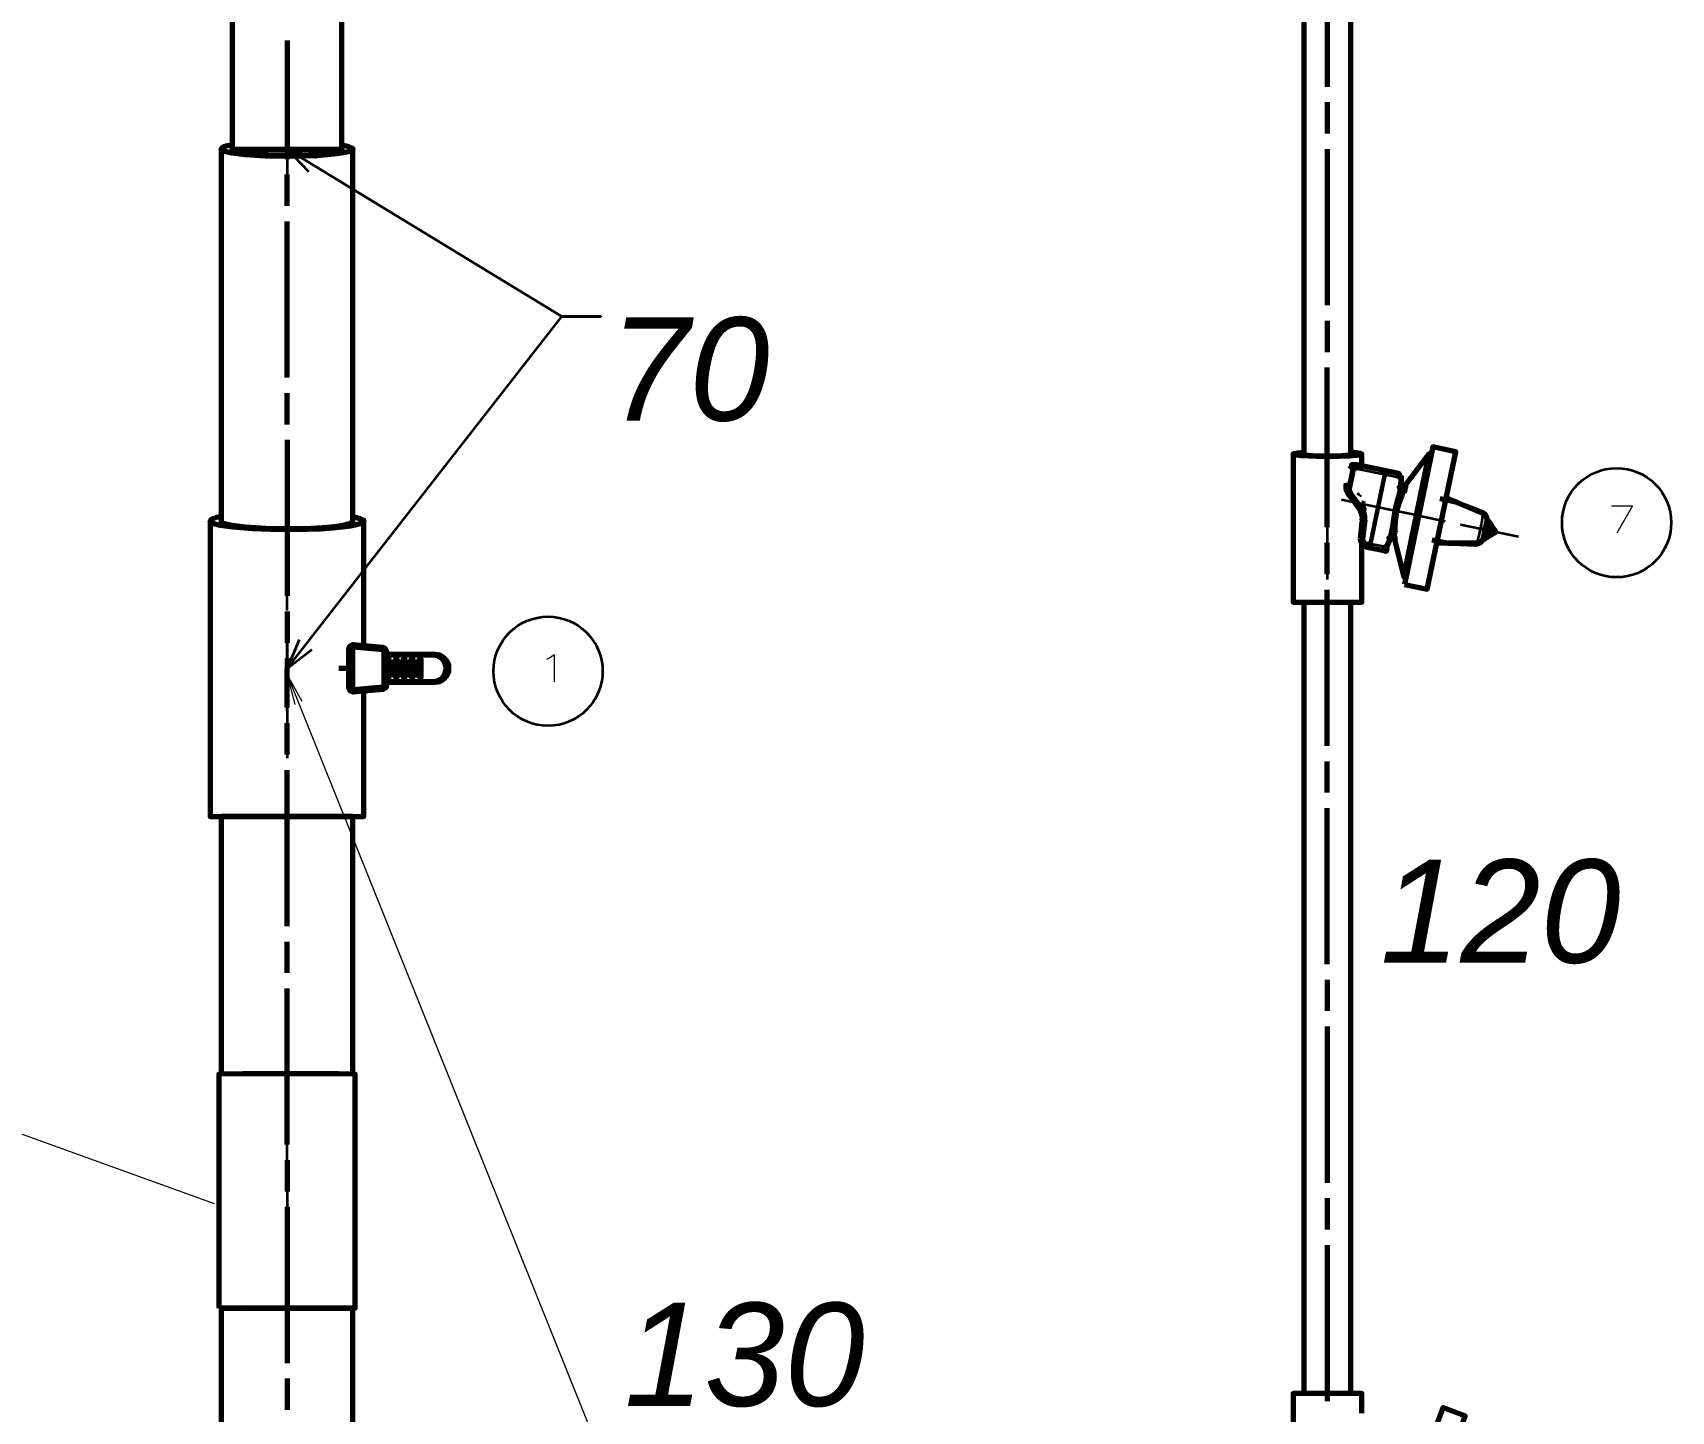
# Model space of a CAD drawing. Header units: millimetres. Extents: x 0 to 174, y 0 to 33.
# Drawn here: x 30.658 to 34.793, y 11.272 to 14.749 of the extents above; entities that cross this region are included whole.
import ezdxf

# ---------------------------------------------------------------- set-up
doc = ezdxf.new("R2010")
doc.units = ezdxf.units.MM
doc.layers.add('PDF2_문자', color=7, linetype='Continuous')
doc.layers.add('PDF2_형상', color=157, linetype='Continuous', true_color=0x405f80)
doc.styles.add('PDF LucidaHandwriting Italic', font='ariali.ttf')

msp = doc.modelspace()

# ---------------------------------------------------------------- linework, layer by layer
at = {"layer": 'PDF2_형상', "lineweight": 70}
for points in [[(31.1608, 17.2724), (31.1608, 14.4561), (31.4383, 14.4561), (31.4383, 17.0661)], [(33.8661, 16.4933), (33.8661, 13.6862), (33.8661, 13.6861), (33.8664, 13.6858), (33.8671, 13.6856), (33.87, 13.6847), (33.8875, 13.6829), (33.9282, 13.6819), (33.9521, 13.6824), (33.9712, 13.6835), (33.9808, 13.6849), (33.9842, 13.6862), (33.9842, 16.4933)], [(31.1608, 14.4667), (31.149, 14.4642), (31.1404, 14.4615), (31.136, 14.4594), (31.134, 14.4578), (31.1333, 14.4561)], [(31.4383, 14.4665), (31.4553, 14.4628), (31.4635, 14.4593), (31.4653, 14.4578), (31.4657, 14.4571), (31.4658, 14.4564), (31.4658, 14.4557), (31.4656, 14.4549), (31.465, 14.4542), (31.464, 14.4533), (31.4604, 14.4512), (31.4537, 14.449), (31.4414, 14.4461), (31.4251, 14.4436), (31.4019, 14.4411), (31.375, 14.4392), (31.3435, 14.4378), (31.3101, 14.4371), (31.2454, 14.4382), (31.1937, 14.4414), (31.1603, 14.4457), (31.1426, 14.4499), (31.1353, 14.4532), (31.1337, 14.4547), (31.1335, 14.4554), (31.1333, 14.4561), (31.1333, 13.5174), (31.1335, 13.5167), (31.1337, 13.516), (31.1353, 13.5144), (31.1426, 13.5111), (31.1603, 13.5069), (31.1937, 13.5026), (31.2454, 13.4993), (31.3101, 13.4983), (31.3435, 13.499), (31.375, 13.5004), (31.4019, 13.5024), (31.4251, 13.5049), (31.4414, 13.5074), (31.4537, 13.5103), (31.4604, 13.5125), (31.464, 13.5144), (31.4658, 13.5174), (31.4658, 14.4561)], [(34.0118, 13.6569), (34.0118, 13.6862), (34.0108, 13.6854), (34.0081, 13.6844), (33.9993, 13.6829), (33.9803, 13.6812), (33.9549, 13.6803), (33.8972, 13.6801), (33.8582, 13.6822), (33.8424, 13.6844), (33.8396, 13.6853), (33.8389, 13.6857), (33.8386, 13.686), (33.8386, 13.6861), (33.8386, 13.6862), (33.8386, 13.6864), (33.8386, 13.6865), (33.8387, 13.6867), (33.8393, 13.6872), (33.8407, 13.6878), (33.8501, 13.6896), (33.8661, 13.691)], [(34.0118, 13.6862), (34.0118, 13.6864), (34.0117, 13.6867), (34.0115, 13.6868), (34.0108, 13.6872), (34.0079, 13.6882), (33.9924, 13.6904), (33.9842, 13.691)], [(33.8386, 13.6862), (33.8386, 13.511), (33.8386, 13.3128), (34.0118, 13.3128), (34.0118, 13.4597)], [(33.9986, 13.659), (33.9926, 13.659), (33.9906, 13.6493), (33.9926, 13.659), (33.9858, 13.659), (33.9906, 13.6493), (33.9822, 13.6558), (33.9821, 13.656)], [(33.9911, 13.6514), (33.9915, 13.6533)], [(34.1219, 13.5975), (34.1189, 13.596), (34.115, 13.5964), (34.1122, 13.5986), (34.1115, 13.6001), (34.1115, 13.6018), (34.1117, 13.6035), (34.1125, 13.6279), (34.1124, 13.6279), (34.1124, 13.6278), (34.1121, 13.6278), (34.1096, 13.6274), (34.1075, 13.6272), (34.1079, 13.6304), (34.1071, 13.6356), (34.1047, 13.6378), (34.0697, 13.645), (34.0119, 13.6569), (34.0062, 13.6582), (33.9986, 13.659), (33.9986, 13.6493)], [(33.9986, 13.6547), (34.0024, 13.6567), (34.0061, 13.6575), (34.0071, 13.6571), (34.0082, 13.6571)], [(34.0062, 13.6582), (34.0061, 13.6575), (34.0043, 13.6486)], [(34.0061, 13.6575), (34.0119, 13.6569)], [(34.1876, 13.686), (34.1819, 13.6871), (34.1165, 13.6006)], [(34.1178, 13.3769), (34.1499, 13.5321), (34.1819, 13.6871)], [(34.0171, 13.5507), (34.0169, 13.5507), (34.0169, 13.5508), (34.0167, 13.551), (34.0142, 13.5517), (34.0122, 13.5521), (34.0136, 13.5379), (34.014, 13.5307), (34.0133, 13.5197), (34.0136, 13.5271), (34.0124, 13.5343), (34.0099, 13.5412), (34.006, 13.5475), (33.98, 13.5824), (33.9774, 13.5867), (33.9774, 13.5869), (33.9775, 13.5872), (33.9778, 13.5888), (33.9785, 13.5918), (33.9826, 13.6114), (33.9785, 13.5918), (33.9778, 13.5888), (33.9775, 13.5872), (33.9774, 13.5869), (33.9774, 13.5867), (33.9744, 13.5929), (33.9728, 13.5997), (33.9724, 13.6065), (33.9732, 13.6133)], [(34.1225, 13.6083), (34.1225, 13.6079), (34.1222, 13.6001), (34.1193, 13.5982), (34.1157, 13.5982), (34.1128, 13.6003), (34.1117, 13.6035), (34.1082, 13.6028), (34.1068, 13.6028), (34.1115, 13.6018), (34.1106, 13.5971), (34.1026, 13.5708), (34.0957, 13.5433), (34.1043, 13.5415)], [(34.1122, 13.6103), (34.1122, 13.6101), (34.1121, 13.6093), (34.1118, 13.6024)], [(34.1119, 13.6121), (34.1122, 13.6101)], [(34.0065, 13.5857), (34.0062, 13.5854), (34.0035, 13.5808)], [(34.1106, 13.5971), (34.1107, 13.5954), (34.1129, 13.5928), (34.1154, 13.5918), (34.1178, 13.5917), (34.121, 13.5932), (34.1219, 13.5976)], [(34.3163, 13.5392), (34.2872, 13.5507), (34.2585, 13.5621), (34.2524, 13.5642), (34.2312, 13.569), (34.21, 13.5739)], [(34.2496, 13.5657), (34.2325, 13.5725), (34.2294, 13.5736)], [(34.2524, 13.5642), (34.3164, 13.5372), (34.3165, 13.5385), (34.3164, 13.5389), (34.3163, 13.5392), (34.3182, 13.5382)], [(31.466, 13.5288), (31.4682, 13.5283), (31.4846, 13.524), (31.4915, 13.5204), (31.4931, 13.5189), (31.4933, 13.5181), (31.4935, 13.5174), (31.4933, 13.5165), (31.4929, 13.5157), (31.4922, 13.5149), (31.4894, 13.5129), (31.4842, 13.5106), (31.4739, 13.5076), (31.4601, 13.5049), (31.4396, 13.5019), (31.415, 13.4996), (31.3843, 13.4974), (31.3508, 13.496), (31.2786, 13.4953), (31.2126, 13.4975), (31.1628, 13.5017), (31.1312, 13.5064), (31.1147, 13.5107), (31.1076, 13.5142), (31.1062, 13.5158), (31.1058, 13.5165), (31.1057, 13.5174), (31.1057, 13.1458), (31.1057, 12.7718)], [(31.1333, 13.5288), (31.1214, 13.5261), (31.1128, 13.5232), (31.1085, 13.5211), (31.1064, 13.5192), (31.1057, 13.5174)], [(34.0171, 13.5506), (34.0161, 13.5426), (34.0151, 13.5349), (34.0143, 13.5272), (34.0139, 13.5235), (34.0137, 13.5226), (34.0133, 13.5197), (34.0081, 13.4736)], [(34.0183, 13.5612), (34.0175, 13.5614), (34.0125, 13.5619)], [(34.0957, 13.5433), (34.0911, 13.5153), (34.0879, 13.4879), (34.0851, 13.4742), (34.0871, 13.4772), (34.0906, 13.4785), (34.0943, 13.4772), (34.0964, 13.4742), (34.0957, 13.4717), (34.095, 13.4701)], [(34.2997, 13.4594), (34.3019, 13.4594), (34.3019, 13.4596), (34.3021, 13.46), (34.3022, 13.4614), (34.3093, 13.4631), (34.3133, 13.4656), (34.3172, 13.47), (34.3193, 13.475), (34.3208, 13.4822), (34.3217, 13.4861), (34.3225, 13.4901), (34.3224, 13.4917), (34.3217, 13.4949), (34.3217, 13.4961), (34.3218, 13.4968), (34.3222, 13.4979), (34.3242, 13.5006), (34.3249, 13.5019), (34.3265, 13.51), (34.3281, 13.5172), (34.3283, 13.5233), (34.3265, 13.5294), (34.3239, 13.5336), (34.3182, 13.5382), (34.3183, 13.5381), (34.3182, 13.5378), (34.3179, 13.5365), (34.3164, 13.5372)], [(34.3178, 13.5365), (34.3211, 13.5343), (34.324, 13.5317), (34.3262, 13.5282), (34.3278, 13.5246), (34.3283, 13.5207), (34.3281, 13.5172)], [(34.3283, 13.5226), (34.3349, 13.5131), (34.3378, 13.5088), (34.3407, 13.5046), (34.3433, 13.5007), (34.3457, 13.4974), (34.3454, 13.4976), (34.3425, 13.4997), (34.3386, 13.5008), (34.3333, 13.5007), (34.325, 13.5025)], [(31.4935, 13.2033), (31.4935, 13.5174)], [(34.0118, 13.506), (34.0118, 13.511)], [(34.0879, 13.4879), (34.0886, 13.4893), (34.0897, 13.4903), (34.0932, 13.4911), (34.0969, 13.49), (34.0983, 13.4889), (34.0992, 13.4875)], [(34.3174, 13.4699), (34.3272, 13.476), (34.3417, 13.4851), (34.3433, 13.4861), (34.3503, 13.4906), (34.3457, 13.4974)], [(34.3224, 13.4897), (34.3307, 13.4879), (34.3356, 13.4858), (34.3396, 13.4853), (34.3429, 13.486), (34.3433, 13.4861)], [(34.3333, 13.5007), (34.3356, 13.4994), (34.3369, 13.4968), (34.3369, 13.4936)], [(34.0079, 13.4736), (34.0093, 13.4642), (34.0149, 13.4565), (34.0233, 13.4524), (34.0296, 13.4511), (34.0646, 13.4439), (34.0743, 13.4418), (34.0758, 13.4497)], [(34.0756, 13.4497), (34.0735, 13.4512), (34.0712, 13.4524), (34.0701, 13.4487), (34.0675, 13.4449), (34.0656, 13.4439), (34.0646, 13.4439), (34.0679, 13.4438), (34.0711, 13.4449), (34.0738, 13.4469), (34.0756, 13.4497), (34.0846, 13.4725), (34.0869, 13.4753), (34.0904, 13.4761), (34.0938, 13.4747), (34.0957, 13.4717)], [(34.0849, 13.4726), (34.0839, 13.4708)], [(34.085, 13.4733), (34.0847, 13.4725), (34.0847, 13.4724), (34.0849, 13.4725)], [(34.094, 13.4744), (34.1178, 13.3769), (34.1233, 13.3758)], [(34.1885, 13.4697), (34.2099, 13.4658), (34.2312, 13.4619), (34.2376, 13.4614)], [(34.2064, 13.4622), (34.2281, 13.4617), (34.2376, 13.4614), (34.2997, 13.4594), (34.2999, 13.4596), (34.3, 13.4597), (34.3003, 13.46), (34.3007, 13.4613), (34.2312, 13.4619)], [(34.3007, 13.4613), (34.3022, 13.4614)], [(34.3172, 13.4694), (34.3193, 13.475), (34.3181, 13.471), (34.3158, 13.4672), (34.3129, 13.4642), (34.3096, 13.4618), (34.3058, 13.4603), (34.3019, 13.4596)], [(33.8661, 13.3128), (33.8661, 11.3161)], [(33.9842, 11.3161), (33.9842, 13.3128)], [(31.5503, 13.1749), (31.5501, 13.1736), (31.5496, 13.1683), (31.5497, 13.1658), (31.5503, 13.1617), (31.5503, 13.1299), (31.5503, 13.1233), (31.5503, 13.1167), (31.5503, 13.1024), (31.5486, 13.0969), (31.5411, 13.0924), (31.466, 13.0858), (31.4599, 13.0879), (31.456, 13.0958), (31.456, 13.1958), (31.4581, 13.2019), (31.466, 13.2058), (31.5411, 13.1992), (31.5464, 13.1972), (31.5503, 13.1893), (31.5503, 13.1749), (31.5503, 13.1683), (31.5503, 13.1617)], [(31.466, 13.0858), (31.4661, 13.0858), (31.4661, 13.0863), (31.466, 13.0957), (31.466, 13.1958), (31.4663, 13.2029), (31.4661, 13.2056), (31.4661, 13.2057), (31.466, 13.2057), (31.466, 13.2058)], [(31.5497, 13.1608), (31.5507, 13.1644), (31.5536, 13.1674), (31.5575, 13.1683)], [(31.5514, 13.1261), (31.5543, 13.124), (31.5575, 13.1233), (31.5578, 13.1233), (31.5578, 13.1683), (31.5575, 13.1683), (31.5551, 13.1679), (31.5531, 13.1667), (31.5514, 13.1649), (31.5503, 13.1608), (31.5503, 13.1308), (31.5507, 13.1283), (31.5518, 13.1261), (31.5536, 13.1244), (31.5575, 13.1233)], [(31.5575, 13.1683), (31.5575, 13.1683)], [(31.5775, 13.1233), (31.5736, 13.1244), (31.5718, 13.1261), (31.5707, 13.1283), (31.5703, 13.1308), (31.5703, 13.1608), (31.5714, 13.1649), (31.5731, 13.1667), (31.5751, 13.1679), (31.5775, 13.1683), (31.5778, 13.1683), (31.5778, 13.1233), (31.5775, 13.1233), (31.5738, 13.1243), (31.5707, 13.1271), (31.5697, 13.1308), (31.5697, 13.1608), (31.5707, 13.1644), (31.5738, 13.1674), (31.5775, 13.1683)], [(31.5775, 13.1683), (31.5775, 13.1683)], [(31.5975, 13.1683), (31.5975, 13.1683)], [(31.5975, 13.1233), (31.5978, 13.1233), (31.5978, 13.1683), (31.5975, 13.1683)], [(31.6175, 13.1683), (31.6175, 13.1683)], [(31.6175, 13.1233), (31.6178, 13.1233), (31.6178, 13.1683), (31.6175, 13.1683)], [(31.6375, 13.1233), (31.6378, 13.1233), (31.6378, 13.1683), (31.6375, 13.1683)], [(31.6375, 13.1683), (31.6375, 13.1683)], [(31.5503, 13.1167), (31.5497, 13.1208), (31.5496, 13.1233), (31.5501, 13.1286), (31.5503, 13.1299)], [(31.5575, 13.1233), (31.5575, 13.1233)], [(31.5775, 13.1233), (31.5775, 13.1233)], [(31.5975, 13.1233), (31.5975, 13.1233)], [(31.6175, 13.1233), (31.6175, 13.1233)], [(31.6375, 13.1233), (31.6375, 13.1233)], [(31.1333, 12.7714), (31.1058, 12.7718), (31.1281, 12.7721), (31.4324, 12.7722), (31.4872, 12.7719), (31.4926, 12.7718), (31.4933, 12.7718), (31.4935, 12.7718), (31.4935, 13.0882)], [(31.4658, 12.1224), (31.4658, 12.7718), (31.4657, 12.7718), (31.4626, 12.7718), (31.4233, 12.7721), (31.1886, 12.7722), (31.1333, 12.7718), (31.1333, 12.1224)], [(31.4658, 12.7714), (31.4864, 12.7717), (31.4917, 12.7717), (31.4935, 12.7718)], [(31.1333, 11.5315), (31.1711, 11.5319), (31.43, 11.5319), (31.4686, 11.5317), (31.4715, 11.5317), (31.4718, 11.5317), (31.4718, 12.1222), (31.4715, 12.1222), (31.4686, 12.1222), (31.43, 12.1225), (31.1872, 12.1226), (31.1274, 12.1222), (31.1274, 11.5317)], [(31.4658, 10.7729), (31.4658, 11.5317), (31.4657, 11.5317), (31.4626, 11.5317), (31.4233, 11.5319), (31.1886, 11.5321), (31.1333, 11.5317), (31.1333, 10.7729)], [(31.4658, 11.5315), (31.4703, 11.5315), (31.4714, 11.5315), (31.4718, 11.5317)], [(34.0118, 11.2668), (34.0118, 11.3161), (33.8386, 11.3161), (33.8386, 11.1304), (33.8386, 10.9421), (34.0118, 10.9421), (34.0118, 11.0569)]]:
    msp.add_lwpolyline(points, dxfattribs=at)
at = {"layer": 'PDF2_형상', "color": 3, "lineweight": 70}
for points in [[(33.9251, 15.0069), (33.9251, 14.6132)], [(31.2996, 14.7297), (31.2996, 14.4561), (31.2996, 14.4308)], [(33.9251, 14.5739), (33.9251, 14.4951)], [(33.9251, 14.4557), (33.9251, 14.0621)], [(31.2996, 14.3128), (31.2996, 14.3915)], [(31.2996, 13.8797), (31.2996, 14.2733)], [(33.9251, 14.0226), (33.9251, 13.9439)], [(33.9251, 13.5018), (33.9251, 13.511), (33.9251, 13.9046)], [(31.2996, 13.7615), (31.2996, 13.8403)], [(31.2996, 13.7222), (31.2996, 13.3285)], [(33.9251, 13.3838), (33.9251, 13.4624)], [(33.9251, 12.9506), (33.9251, 13.3443)], [(31.2996, 13.2892), (31.2996, 13.2104)], [(31.2996, 13.171), (31.2996, 13.1458)], [(31.456, 13.1458), (31.4303, 13.1458)], [(33.9251, 12.8325), (33.9251, 12.9112)], [(33.9251, 12.3994), (33.9251, 12.7932)], [(33.9251, 12.36), (33.9251, 12.2814)], [(33.9251, 12.2419), (33.9251, 11.8482)], [(33.9251, 11.8089), (33.9251, 11.7301)], [(33.9251, 11.6908), (33.9251, 11.2971)]]:
    msp.add_lwpolyline(points, dxfattribs=at)
at = {"layer": 'PDF2_형상', "color": 18, "lineweight": 35, "true_color": 0x260000}
for points in [[(33.9251, 15.0069), (33.9251, 14.6132)], [(31.2996, 14.7297), (31.2996, 14.3282)], [(31.2996, 14.4308), (31.2996, 14.6214)], [(33.9251, 14.5739), (33.9251, 14.4951)], [(31.2996, 13.1458), (31.9935, 14.0333), (32.0919, 14.0333), (31.9935, 14.0333), (31.2996, 14.4561)], [(31.3751, 14.4339), (31.2996, 14.4561), (31.3539, 14.3992)], [(33.9251, 14.4557), (33.9251, 14.0621)], [(31.2996, 14.3128), (31.2996, 14.3915)], [(31.2996, 13.8797), (31.2996, 14.2733)], [(33.9251, 14.0226), (33.9251, 13.9439)], [(33.9251, 13.9046), (33.9251, 13.5108)], [(31.2996, 13.7615), (31.2996, 13.8403)], [(33.9251, 13.6774), (33.9251, 13.8271)], [(31.2996, 13.7222), (31.2996, 13.3285)], [(31.2996, 13.4103), (31.2996, 13.6889)], [(33.9251, 13.5018), (33.9251, 13.639), (33.9251, 13.4907)], [(33.9251, 13.6381), (33.9251, 13.5593)], [(34.1074, 13.5408), (33.9612, 13.5711)], [(34.1458, 13.5329), (34.2229, 13.5169)], [(33.9251, 13.5199), (33.9251, 13.3703)], [(34.2615, 13.5089), (34.4075, 13.4787)], [(33.9251, 13.4715), (33.9251, 13.3744)], [(33.9251, 13.3838), (33.9251, 13.4624)], [(33.9251, 13.4512), (33.9251, 13.3725)], [(31.2996, 13.2922), (31.2996, 13.371)], [(33.9251, 12.9506), (33.9251, 13.3443)], [(33.9251, 13.3332), (33.9251, 13.1849)], [(31.2996, 13.2892), (31.2996, 13.2104)], [(31.2996, 13.0375), (31.2996, 13.275)], [(31.2996, 13.0468), (31.2996, 13.2749)], [(31.2996, 13.2528), (31.2996, 12.9743)], [(31.3304, 13.2182), (31.2996, 13.1458), (31.3625, 13.1932)], [(31.2996, 13.171), (31.2996, 12.9806)], [(31.2996, 12.9286), (31.2996, 13.0074)], [(31.2996, 12.9982), (31.2996, 12.9194)], [(33.9251, 12.8325), (33.9251, 12.9112)], [(31.2996, 12.4956), (31.2996, 12.8893)], [(31.2996, 12.88), (31.2996, 12.6425)], [(33.9251, 12.3994), (33.9251, 12.7932)], [(31.2996, 12.3775), (31.2996, 12.4562)], [(31.2996, 11.9444), (31.2996, 12.3381)], [(33.9251, 12.36), (33.9251, 12.2814)], [(31.2996, 11.9057), (31.2996, 12.2513)], [(33.9251, 12.2419), (33.9251, 11.8482)], [(31.2996, 11.905), (31.2996, 11.8262)], [(31.2996, 11.8662), (31.2996, 11.7875)], [(31.2996, 11.7869), (31.2996, 11.3932)], [(33.9251, 11.8089), (33.9251, 11.7301)], [(31.2996, 11.7482), (31.2996, 11.4025)], [(33.9251, 11.6908), (33.9251, 11.2971)], [(33.9251, 11.3019), (33.9251, 11.4442)], [(31.2996, 11.3539), (31.2996, 11.2751)]]:
    msp.add_lwpolyline(points, dxfattribs=at)
at = {"layer": 'PDF2_형상', "lineweight": 70}
for points in [[(31.4383, 14.4561), (31.4378, 14.4547), (31.4361, 14.4532), (31.4318, 14.4512), (31.424, 14.449), (31.4099, 14.4465), (31.3917, 14.4443), (31.3669, 14.4422), (31.3392, 14.4408), (31.2783, 14.4404), (31.2254, 14.4426), (31.1897, 14.4464), (31.1707, 14.4503), (31.1629, 14.4533), (31.1614, 14.4547), (31.161, 14.4554), (31.1608, 14.4561), (31.161, 14.4554), (31.1614, 14.4547), (31.1629, 14.4533), (31.1707, 14.4503), (31.1897, 14.4464), (31.2254, 14.4426), (31.2783, 14.4404), (31.3392, 14.4408), (31.3669, 14.4422), (31.3917, 14.4443), (31.4099, 14.4465), (31.424, 14.449), (31.4318, 14.4512), (31.4361, 14.4532), (31.4378, 14.4547)], [(34.1196, 13.3574), (34.1774, 13.3454), (34.2492, 13.6924), (34.1914, 13.7044)], [(33.9826, 13.6114), (33.9876, 13.6353), (33.9906, 13.6493), (33.9876, 13.6353)], [(34.0678, 13.6356), (34.0697, 13.645), (34.0707, 13.6446), (34.0721, 13.6429), (34.0729, 13.6382), (34.0725, 13.6346)], [(34.0364, 13.4596), (34.036, 13.4581), (34.0336, 13.4532), (34.0315, 13.4514), (34.0306, 13.4511), (34.0296, 13.4511), (34.0297, 13.4518), (34.0315, 13.4606)], [(34.0847, 13.4725), (34.0847, 13.4726), (34.0846, 13.4728), (34.0836, 13.4735), (34.0804, 13.4751), (34.0839, 13.4744), (34.0851, 13.4742)], [(31.5897, 13.1608), (31.5897, 13.1308), (31.5907, 13.1271), (31.5938, 13.1243), (31.5975, 13.1233), (31.5936, 13.1244), (31.5918, 13.1261), (31.5907, 13.1283), (31.5903, 13.1308), (31.5903, 13.1608), (31.5914, 13.1649), (31.5931, 13.1667), (31.5951, 13.1679), (31.5975, 13.1683), (31.5938, 13.1674), (31.5907, 13.1644)], [(31.6097, 13.1608), (31.6097, 13.1308), (31.6107, 13.1271), (31.6137, 13.1243), (31.6175, 13.1233), (31.6136, 13.1244), (31.6118, 13.1261), (31.6107, 13.1283), (31.6103, 13.1308), (31.6103, 13.1608), (31.6114, 13.1649), (31.6131, 13.1667), (31.6151, 13.1679), (31.6175, 13.1683), (31.6137, 13.1674), (31.6107, 13.1644)], [(31.6375, 13.1683), (31.6336, 13.1674), (31.6307, 13.1644), (31.6297, 13.1608), (31.6297, 13.1308), (31.6307, 13.1271), (31.6336, 13.1243), (31.6375, 13.1233), (31.6336, 13.1244), (31.6318, 13.1261), (31.6307, 13.1283), (31.6303, 13.1308), (31.6303, 13.1608), (31.6314, 13.1649), (31.6331, 13.1667), (31.6351, 13.1679)], [(34.094, 10.949), (34.1493, 10.9283), (34.2731, 11.2604), (34.2176, 11.2811)]]:
    msp.add_lwpolyline(points, close=True, dxfattribs=at)
at = {"layer": 'PDF2_형상', "lineweight": 35}
for points in [[(33.9879, 13.5882), (33.9839, 13.5953), (33.9822, 13.6033), (33.9826, 13.6114), (33.9876, 13.6353), (33.9906, 13.6493), (33.9986, 13.6493), (34.0043, 13.6486), (34.01, 13.6475)], [(33.9906, 13.6493), (33.9906, 13.6493)], [(33.9908, 13.6504), (33.9975, 13.649), (33.9996, 13.6486), (34, 13.6486), (34.0003, 13.6485)], [(34.0119, 13.6569), (34.01, 13.6475), (34.0678, 13.6356), (34.0315, 13.4606), (34.0253, 13.4619), (34.0236, 13.4536), (34.0233, 13.4524)], [(33.9732, 13.6133), (33.9739, 13.6132), (33.9826, 13.6114)], [(33.9826, 13.6114), (33.9826, 13.6114)], [(34.006, 13.5475), (34.0067, 13.5479), (34.0137, 13.5532), (33.9879, 13.5882), (33.9811, 13.5832), (33.98, 13.5824)], [(34.1556, 13.5308), (34.1499, 13.5321), (34.1043, 13.5415), (34.1092, 13.5596), (34.1153, 13.5771), (34.1211, 13.5931)], [(34.1219, 13.5975), (34.1222, 13.6001)], [(34.224, 13.571), (34.2496, 13.5657)], [(34.2249, 13.5746), (34.2294, 13.5736)], [(34.0231, 13.5186), (34.0229, 13.5308), (34.0197, 13.5426), (34.0137, 13.5532)], [(34.0964, 13.4742), (34.0992, 13.4875), (34.1008, 13.5151), (34.1021, 13.5283), (34.1043, 13.5415)], [(34.3178, 13.5365), (34.3144, 13.5122), (34.3087, 13.485), (34.3022, 13.4614)], [(34.0133, 13.5197), (34.0137, 13.5197), (34.0142, 13.5197), (34.0162, 13.5194), (34.0231, 13.5186), (34.0176, 13.4725), (34.0087, 13.4736), (34.0081, 13.4736)], [(34.321, 13.4828), (34.3224, 13.4838), (34.3211, 13.484)], [(34.3217, 13.4961), (34.3368, 13.4931), (34.3406, 13.4908), (34.3419, 13.4888), (34.3429, 13.486)], [(34.3218, 13.4968), (34.3369, 13.4936), (34.3413, 13.4942), (34.3454, 13.4976)], [(34.3356, 13.4858), (34.3224, 13.4838), (34.3265, 13.4771), (34.3272, 13.476)], [(34.3264, 13.5093), (34.3274, 13.5079), (34.3261, 13.5082)], [(34.3349, 13.5131), (34.3339, 13.5124), (34.3274, 13.5079), (34.3386, 13.5008)], [(34.3368, 13.4931), (34.3356, 13.4901), (34.3333, 13.4883), (34.3307, 13.4879)], [(34.0176, 13.4725), (34.0176, 13.4707), (34.0179, 13.4689), (34.0186, 13.4671), (34.0194, 13.4657), (34.0207, 13.4642), (34.0219, 13.4632), (34.0237, 13.4624), (34.0253, 13.4619)], [(34.2064, 13.4622), (34.2018, 13.4632)], [(34.2281, 13.4617), (34.2025, 13.4669)], [(31.5411, 13.1992), (31.5414, 13.1985), (31.5417, 13.1963), (31.5412, 13.1893), (31.466, 13.1958), (31.456, 13.1958)], [(31.5503, 13.1024), (31.5412, 13.1024), (31.5412, 13.1893), (31.5503, 13.1893)], [(31.5496, 13.1683), (31.5503, 13.1683)], [(31.6733, 13.1808), (31.6685, 13.1797), (31.5503, 13.1797)], [(31.5703, 13.1608), (31.5697, 13.1608)], [(31.5903, 13.1608), (31.5897, 13.1608)], [(31.6103, 13.1608), (31.6097, 13.1608)], [(31.6303, 13.1608), (31.6297, 13.1608)], [(31.5496, 13.1233), (31.5503, 13.1233)], [(31.6733, 13.1108), (31.6685, 13.1118), (31.5503, 13.1118)], [(31.5697, 13.1308), (31.5703, 13.1308)], [(31.5897, 13.1308), (31.5903, 13.1308)], [(31.6097, 13.1308), (31.6103, 13.1308)], [(31.6297, 13.1308), (31.6303, 13.1308)], [(31.466, 13.0958), (31.456, 13.0958)], [(31.466, 13.0957), (31.5412, 13.1024), (31.5417, 13.0954), (31.5415, 13.0932), (31.5414, 13.0926), (31.5412, 13.0925), (31.5412, 13.0924), (31.5411, 13.0924)]]:
    msp.add_lwpolyline(points, dxfattribs=at)
msp.add_lwpolyline([(34.0804, 13.4751), (34.0712, 13.4524), (34.0364, 13.4596), (34.0725, 13.6346), (34.1075, 13.6272), (34.1068, 13.6028)], close=True, dxfattribs=at)
at = {"layer": 'PDF2_형상', "color": 18, "lineweight": 13, "true_color": 0x260000}
for points in [[(34.6422, 13.556), (34.6956, 13.556), (34.6556, 13.4871)], [(31.9553, 13.1689), (31.9619, 13.1722), (31.9742, 13.1811), (31.9742, 13.1122)]]:
    msp.add_lwpolyline(points, dxfattribs=at)
at = {"layer": 'PDF2_형상', "lineweight": 70}
msp.add_lwpolyline([(31.5503, 13.1108), (31.6733, 13.1108, 0.999225), (31.6733, 13.1808), (31.5503, 13.1808)], format="xyb", dxfattribs=at)
at = {"layer": 'PDF2_형상', "lineweight": 35}
msp.add_lwpolyline([(31.5503, 13.1158), (31.6685, 13.1158), (31.6685, 13.1118, 0.972037), (31.6685, 13.1797), (31.6685, 13.1758), (31.5503, 13.1758)], format="xyb", dxfattribs=at)
at = {"layer": 'PDF2_형상', "color": 1, "lineweight": 70}
for points in [[(31.2996, 13.0468), (31.2996, 13.1458)], [(31.2996, 12.9286), (31.2996, 13.0074)], [(31.2996, 12.4956), (31.2996, 12.8893)], [(31.2996, 12.3775), (31.2996, 12.4562)], [(31.2996, 11.9444), (31.2996, 12.3381)], [(31.2996, 11.905), (31.2996, 11.8262)], [(31.2996, 11.7869), (31.2996, 11.3932)], [(31.2996, 11.3539), (31.2996, 11.2751)]]:
    msp.add_lwpolyline(points, dxfattribs=at)
at = {"layer": 'PDF2_형상', "color": 7, "lineweight": 13}
for points in [[(31.2996, 13.1306), (32.0915, 11.1599), (32.8829, 11.1599), (32.0915, 11.1599), (31.2996, 10.5933)], [(31.3382, 13.0619), (31.2996, 13.1306), (31.3192, 13.0543)], [(30.4793, 12.0251), (31.1154, 11.7958)]]:
    msp.add_lwpolyline(points, dxfattribs=at)
at = {"layer": 'PDF2_형상', "color": 18, "lineweight": 35, "true_color": 0x260000}
for centre in [(34.6552, 13.5134), (31.9583, 13.1386)]:
    msp.add_circle(centre, 0.1378, dxfattribs=at)
at = {"layer": 'PDF2_형상', "lineweight": 35}
msp.add_arc((31.6679, 13.1458), 0.03, 271.067, 88.933, dxfattribs=at)

# ---------------------------------------------------------------- texts
at = {"layer": 'PDF2_문자', "char_height": 0.2605, "attachment_point": 4, "style": 'PDF LucidaHandwriting Italic'}
for s, insert in [('70', (32.1128, 13.8994)), ('120', (34.0585, 12.5315)), ('130', (32.1506, 11.4132))]:
    msp.add_mtext(s, dxfattribs=dict(at, insert=insert))

doc.saveas('drawing.dxf')
